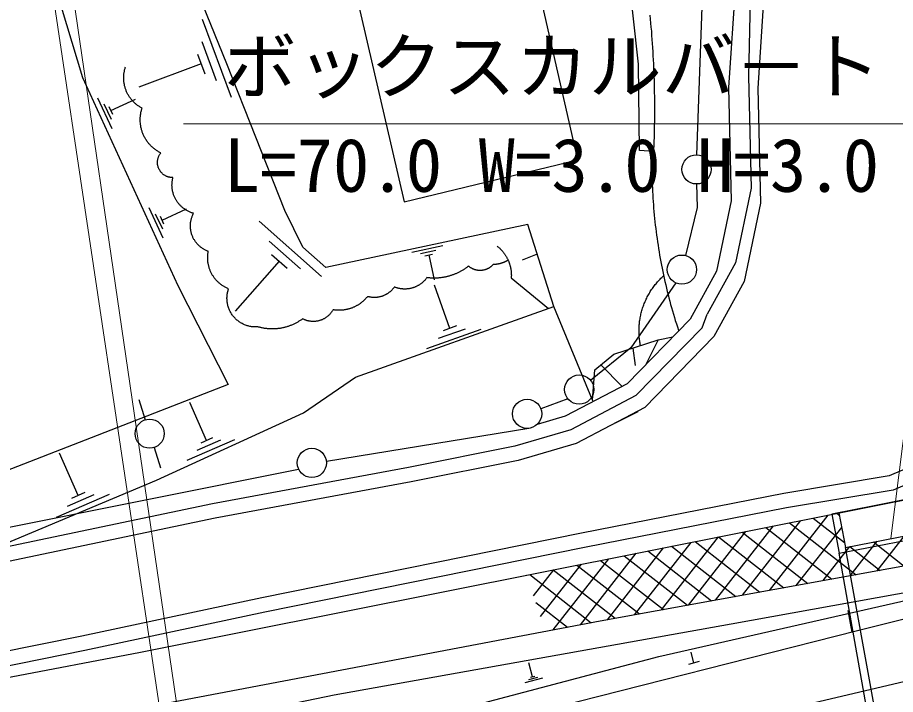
# Model space of a CAD drawing. Units: millimetres, scale not verified. Extents: x 40000 to 680000, y 20000 to 380000.
# Drawn here: x 510538 to 540600, y 315625 to 338795 of the extents above; entities that cross this region are included whole.
import ezdxf
from ezdxf.enums import TextEntityAlignment as Align

# ---------------------------------------------------------------- set-up
doc = ezdxf.new("R2010")
doc.units = ezdxf.units.MM
doc.header["$LTSCALE"] = 1000
for name, color, linetype, lineweight in [('M-BGD', 7, 'Continuous', 25), ('M-BMK-ROW', 30, 'Continuous', 25), ('M-STR-HTXT', 7, 'Continuous', 13)]:
    doc.layers.add(name, color=color, linetype=linetype, lineweight=lineweight)
doc.styles.add('ＭＳ ゴシック', font='')
doc.styles.get('ＭＳ ゴシック').set_extended_font_data('MS Gothic')

msp = doc.modelspace()

# ---------------------------------------------------------------- linework, layer by layer
at = {"layer": 'M-BGD'}
for p, q in [((516861, 338743), (517858, 336071)), ((516843, 337975), (517341, 336639)), ((516700, 337542), (516949, 336874)), ((516825, 337208), (514687, 336411)), ((513772, 334990), (513281, 336039)), ((513754, 335301), (513509, 335826)), ((513736, 335613), (514576, 336005)), ((513798, 335481), (513675, 335744)), ((515525, 331240), (515040, 332278)), ((515490, 331856), (516320, 332244)), ((515507, 331548), (515265, 332067)), ((515551, 331726), (515429, 331986)), ((518808, 331826), (520945, 329936)), ((519153, 331140), (520221, 330195)), ((524044, 330768), (525103, 330994)), ((519231, 330690), (519765, 330218)), ((524332, 330719), (524861, 330832)), ((524486, 330641), (524751, 330698)), ((528335, 330694), (527820, 330493)), ((519498, 330454), (517986, 328745)), ((524619, 330669), (524799, 329822)), ((527443, 329887), (528718, 328833)), ((525340, 328155), (524811, 329640)), ((530226, 325701), (528902, 328899)), ((533979, 328176), (534156, 328644)), ((526401, 328114), (524544, 327453)), ((525870, 328134), (524942, 327804)), ((525572, 328237), (525108, 328072)), ((532476, 327758), (532051, 326916)), ((531612, 327482), (531686, 326884)), ((530509, 326905), (531238, 326169)), ((514691, 325726), (514911, 325028)), ((517012, 324314), (516441, 325622)), ((531016, 324922), (531790, 325309)), ((521112, 323611), (528048, 324735)), ((517217, 324404), (516808, 324225)), ((515210, 324076), (515431, 323378)), ((517972, 324344), (516338, 323631)), ((517492, 324329), (516675, 323973)), ((512613, 322436), (511979, 323887)), ((541387, 323538), (540383, 323105)), ((540383, 323105), (536781, 322502)), ((541781, 323163), (540525, 322622)), ((540525, 322622), (536871, 322010)), ((513679, 322469), (511865, 321677)), ((513146, 322453), (512239, 322056)), ((512840, 322535), (512387, 322337)), ((536781, 322502), (529850, 321147)), ((536871, 322010), (529948, 320657)), ((536283, 319186), (538298, 321767)), ((538591, 321825), (538678, 321757)), ((534436, 318851), (536420, 321392)), ((535359, 319019), (537359, 321579)), ((536973, 321502), (539252, 319723)), ((537782, 321664), (538858, 320823)), ((529850, 321147), (518906, 318930)), ((533512, 318684), (535480, 321205)), ((535355, 321180), (537603, 319425)), ((536164, 321341), (538427, 319574)), ((537206, 319353), (538760, 321342)), ((531665, 318350), (533602, 320830)), ((532589, 318517), (534541, 321018)), ((533737, 320857), (535954, 319126)), ((534546, 321019), (536778, 319275)), ((539053, 319687), (539976, 320869)), ((539847, 320844), (540901, 320021)), ((539976, 319854), (540911, 321051)), ((529948, 320657), (519008, 318440)), ((530742, 318183), (532663, 320643)), ((532119, 320535), (534305, 318828)), ((532928, 320696), (535129, 318977)), ((538130, 319520), (539041, 320687)), ((550608, 255944), (538890, 320658)), ((539034, 320686), (540076, 319872)), ((528882, 317832), (530784, 320269)), ((529813, 318009), (531724, 320456)), ((530501, 320212), (532656, 318530)), ((531310, 320373), (533481, 318679)), ((550116, 255857), (538678, 320458)), ((528205, 318996), (528906, 319894)), ((528449, 318294), (529845, 320081)), ((528884, 319890), (531007, 318231)), ((529692, 320051), (531832, 318380)), ((527960, 319699), (527967, 319707)), ((528075, 319728), (530186, 318080)), ((518906, 318930), (512740, 317621)), ((528282, 318773), (529369, 317925)), ((519008, 318440), (512842, 317131)), ((538972, 318502), (539109, 317762)), ((512740, 317621), (502020, 315450)), ((512842, 317131), (502126, 314961)), ((533695, 316701), (533600, 317075)), ((528175, 316222), (528047, 316705)), ((533882, 316748), (533508, 316653)), ((528509, 316181), (527905, 316021)), ((528342, 316201), (528040, 316121)), ((528250, 316242), (528099, 316202))]:
    msp.add_line(p, q, dxfattribs=at)
for points in [[(512251, 348528), (511598, 346057), (511304, 341592), (512765, 336748), (516026, 329618), (517753, 326239)], [(514949, 348706), (516572, 348215), (521833, 346743), (526490, 345777), (530673, 345130), (533066, 344895), (534017, 344563), (534426, 344212), (534794, 343924), (534977, 343432), (535155, 342158), (535121, 339952), (534885, 336397), (534978, 332527), (534476, 330111), (533574, 328476), (531412, 326261), (529294, 325147), (528329, 324866)], [(535197, 344123), (535514, 343448), (535691, 342584), (535565, 336778), (535657, 332951), (535128, 330404), (534156, 328644)], [(509521, 320544), (515294, 322965), (520325, 325263), (522110, 326480), (528902, 328899), (528012, 331715), (521094, 330242), (520302, 330936), (519685, 332187), (517708, 337207), (516061, 341263)], [(532314, 334210), (531841, 334245), (531805, 337197), (531448, 340418)], [(536121, 339911), (535886, 336376), (535980, 332436), (535425, 329760), (534384, 327875), (532018, 325450), (529670, 324215), (527684, 323637), (524022, 322901), (517305, 321664), (508806, 319884), (500598, 318340), (491654, 316651)], [(532192, 338880), (532205, 338741), (532217, 338602), (532229, 338463), (532241, 338324), (532251, 338185), (532262, 338045), (532271, 337906), (532280, 337767), (532289, 337627), (532297, 337488), (532304, 337349), (532311, 337209), (532317, 337070), (532322, 336930), (532327, 336790), (532332, 336651), (532336, 336511), (532339, 336372), (532341, 336232), (532344, 336093), (532345, 335953), (532346, 335813), (532346, 335674), (532346, 335534), (532345, 335394), (532344, 335255), (532342, 335115), (532339, 334976), (532336, 334836), (532332, 334696), (532328, 334557), (532323, 334417), (532317, 334278), (532311, 334138), (532304, 333999), (532297, 333859), (532289, 333720), (532281, 333581), (532272, 333441), (532262, 333302), (532266, 333187), (532270, 333071), (532275, 332956), (532280, 332841), (532287, 332726), (532294, 332611), (532301, 332496), (532310, 332380), (532319, 332266), (532329, 332151), (532340, 332036), (532351, 331921), (532363, 331806), (532376, 331692), (532390, 331577), (532404, 331463), (532419, 331348), (532435, 331234), (532452, 331120), (532469, 331006), (532487, 330892), (532505, 330778), (532525, 330664), (532545, 330551), (532566, 330437), (532587, 330324), (532610, 330211), (532633, 330098), (532656, 329985), (532681, 329872), (532706, 329760), (532732, 329647), (532758, 329535), (532785, 329423), (532813, 329311), (532842, 329199), (532871, 329088), (532901, 328976), (532932, 328865), (532964, 328754), (532996, 328644), (533029, 328533), (533062, 328423), (533097, 328312), (533132, 328203), (533167, 328093), (533176, 328068)], [(527337, 330490), (527329, 330486), (527322, 330482), (527314, 330477), (527307, 330473), (527299, 330469), (527292, 330465), (527284, 330460), (527277, 330456), (527269, 330452), (527261, 330449), (527254, 330445), (527246, 330441), (527238, 330437), (527230, 330434), (527222, 330430), (527215, 330426), (527207, 330423), (527199, 330420), (527191, 330416), (527183, 330413), (527175, 330410), (527167, 330407), (527159, 330404), (527151, 330401), (527143, 330398), (527134, 330395), (527126, 330392), (527118, 330390), (527110, 330387), (527102, 330384), (527093, 330382), (527085, 330379), (527077, 330377), (527069, 330375), (527060, 330373), (527052, 330370), (527043, 330368), (527035, 330366), (527027, 330364), (527018, 330362), (527010, 330361), (527001, 330359), (526993, 330357), (526984, 330356), (526976, 330354), (526967, 330353), (526959, 330351), (526950, 330350), (526942, 330349), (526933, 330348), (526925, 330347), (526916, 330346), (526908, 330345), (526899, 330344), (526891, 330343), (526882, 330342), (526873, 330342), (526865, 330341), (526856, 330340), (526848, 330340), (526839, 330340), (526830, 330339), (526822, 330339), (526812, 330328), (526802, 330317), (526791, 330307), (526780, 330296), (526769, 330286), (526758, 330277), (526747, 330267), (526735, 330258), (526723, 330249), (526711, 330241), (526698, 330232), (526686, 330225), (526673, 330217), (526660, 330210), (526647, 330203), (526634, 330196), (526620, 330190), (526607, 330184), (526593, 330178), (526579, 330173), (526565, 330168), (526551, 330163), (526537, 330159), (526522, 330155), (526508, 330152), (526493, 330149), (526479, 330146), (526464, 330144), (526449, 330142), (526434, 330140), (526420, 330139), (526405, 330138), (526390, 330137), (526375, 330137), (526360, 330137), (526345, 330138), (526330, 330139), (526316, 330140), (526301, 330142), (526286, 330144), (526272, 330146), (526257, 330149), (526242, 330152), (526228, 330156), (526214, 330160), (526199, 330164), (526185, 330169), (526171, 330174), (526157, 330179), (526144, 330185), (526130, 330191), (526117, 330197), (526103, 330204), (526090, 330211), (526077, 330218), (526064, 330226), (526052, 330233), (526040, 330242), (526027, 330250), (526016, 330259), (526004, 330268), (525992, 330278), (525981, 330288), (525962, 330273), (525943, 330258), (525924, 330243), (525904, 330229), (525885, 330215), (525865, 330201), (525845, 330188), (525825, 330175), (525804, 330162), (525784, 330149), (525763, 330137), (525742, 330124), (525721, 330113), (525700, 330101), (525679, 330090), (525657, 330078), (525636, 330068), (525614, 330057), (525592, 330047), (525570, 330037), (525548, 330027), (525526, 330018), (525504, 330009), (525481, 330000), (525459, 329991), (525436, 329983), (525413, 329975), (525390, 329968), (525367, 329960), (525344, 329953), (525321, 329946), (525298, 329940), (525274, 329934), (525251, 329928), (525227, 329922), (525204, 329917), (525180, 329912), (525157, 329908), (525133, 329903), (525109, 329899), (525085, 329896), (525061, 329892), (525037, 329889), (525013, 329886), (524989, 329884), (524965, 329882), (524941, 329880), (524917, 329878), (524893, 329877), (524869, 329876), (524845, 329875), (524821, 329875), (524797, 329875), (524772, 329875), (524748, 329876), (524724, 329877), (524700, 329878), (524676, 329880), (524652, 329882), (524628, 329884), (524604, 329886), (524580, 329889), (524556, 329892), (524544, 329876), (524532, 329860), (524520, 329845), (524507, 329830), (524494, 329815), (524480, 329800), (524466, 329786), (524452, 329772), (524438, 329758), (524423, 329744), (524409, 329731), (524393, 329718), (524378, 329706), (524362, 329694), (524346, 329682), (524330, 329670), (524314, 329659), (524297, 329648), (524280, 329638), (524263, 329628), (524246, 329618), (524228, 329609), (524210, 329600), (524193, 329591), (524174, 329583), (524156, 329575), (524138, 329567), (524119, 329560), (524100, 329554), (524082, 329547), (524063, 329541), (524044, 329536), (524024, 329531), (524005, 329526), (523986, 329522), (523966, 329518), (523947, 329514), (523927, 329511), (523907, 329509), (523887, 329507), (523868, 329505), (523848, 329503), (523828, 329502), (523808, 329502), (523788, 329502), (523768, 329502), (523748, 329503), (523729, 329504), (523709, 329505), (523689, 329507), (523669, 329510), (523650, 329513), (523630, 329516), (523610, 329519), (523591, 329523), (523572, 329528), (523552, 329533), (523533, 329538), (523514, 329544), (523495, 329550), (523476, 329556), (523458, 329563), (523439, 329570), (523430, 329557), (523420, 329544), (523410, 329531), (523399, 329518), (523389, 329505), (523378, 329493), (523367, 329480), (523355, 329468), (523344, 329456), (523332, 329445), (523320, 329434), (523308, 329422), (523295, 329412), (523282, 329401), (523270, 329391), (523256, 329381), (523243, 329371), (523230, 329361), (523216, 329352), (523202, 329343), (523188, 329334), (523174, 329326), (523160, 329318), (523145, 329310), (523130, 329302), (523116, 329295), (523101, 329288), (523085, 329281), (523070, 329275), (523055, 329268), (523039, 329263), (523024, 329257), (523008, 329252), (522992, 329247), (522976, 329242), (522960, 329238), (522944, 329234), (522928, 329231), (522912, 329227), (522896, 329224), (522879, 329222), (522863, 329219), (522847, 329217), (522830, 329216), (522814, 329214), (522797, 329213), (522781, 329213), (522764, 329212), (522748, 329212), (522731, 329212), (522715, 329213), (522698, 329214), (522682, 329215), (522665, 329217), (522649, 329219), (522632, 329221), (522616, 329223), (522600, 329226), (522584, 329230), (522567, 329233), (522551, 329237), (522535, 329241), (522519, 329245), (522506, 329229), (522493, 329213), (522479, 329197), (522465, 329181), (522451, 329166), (522436, 329150), (522421, 329135), (522406, 329121), (522391, 329106), (522376, 329092), (522360, 329078), (522344, 329064), (522328, 329051), (522311, 329038), (522295, 329025), (522278, 329012), (522261, 329000), (522243, 328988), (522226, 328977), (522208, 328965), (522190, 328954), (522172, 328943), (522154, 328933), (522135, 328923), (522117, 328913), (522098, 328903), (522079, 328894), (522060, 328885), (522041, 328877), (522021, 328869), (522002, 328861), (521982, 328853), (521962, 328846), (521942, 328839), (521922, 328833), (521902, 328827), (521882, 328821), (521862, 328815), (521841, 328810), (521821, 328805), (521800, 328801), (521779, 328797), (521759, 328793), (521738, 328790), (521717, 328787), (521696, 328784), (521675, 328782), (521654, 328780), (521633, 328778), (521612, 328777), (521591, 328776), (521570, 328775), (521549, 328775), (521528, 328776), (521507, 328776), (521486, 328777), (521465, 328778), (521444, 328780), (521423, 328782), (521402, 328784), (521381, 328787), (521361, 328790), (521340, 328793), (521331, 328777), (521321, 328760), (521311, 328744), (521300, 328728), (521289, 328712), (521278, 328697), (521266, 328682), (521254, 328667), (521242, 328652), (521229, 328638), (521216, 328624), (521202, 328611), (521189, 328597), (521174, 328585), (521160, 328572), (521145, 328560), (521130, 328548), (521115, 328537), (521099, 328526), (521083, 328515), (521067, 328505), (521051, 328495), (521034, 328486), (521017, 328477), (521000, 328468), (520983, 328460), (520965, 328452), (520948, 328445), (520930, 328438), (520912, 328432), (520894, 328426), (520875, 328420), (520857, 328415), (520838, 328411), (520819, 328407), (520801, 328403), (520782, 328400), (520763, 328397), (520744, 328395), (520725, 328393), (520706, 328392), (520687, 328391), (520667, 328391), (520648, 328391), (520629, 328392), (520610, 328393), (520591, 328395), (520572, 328397), (520553, 328399), (520534, 328402), (520515, 328406), (520497, 328410), (520478, 328414), (520460, 328419), (520441, 328424), (520423, 328430), (520405, 328436), (520387, 328443), (520369, 328450), (520352, 328458), (520334, 328466), (520317, 328474), (520300, 328483), (520280, 328468), (520259, 328453), (520238, 328439), (520217, 328424), (520195, 328410), (520174, 328397), (520152, 328383), (520130, 328370), (520107, 328357), (520085, 328345), (520062, 328333), (520040, 328321), (520017, 328310), (519993, 328299), (519970, 328288), (519947, 328278), (519923, 328268), (519899, 328258), (519875, 328249), (519851, 328240), (519827, 328232), (519803, 328223), (519779, 328216), (519754, 328208), (519730, 328201), (519705, 328194), (519680, 328188), (519655, 328182), (519630, 328176), (519605, 328171), (519580, 328166), (519555, 328161), (519529, 328157), (519504, 328153), (519479, 328150), (519453, 328147), (519428, 328144), (519402, 328142), (519377, 328140), (519351, 328139), (519325, 328138), (519300, 328137), (519274, 328136), (519249, 328136), (519223, 328137), (519197, 328138), (519172, 328139), (519146, 328140), (519121, 328142), (519095, 328145), (519070, 328147), (519044, 328150), (519019, 328154), (518993, 328157), (518968, 328162), (518943, 328166), (518918, 328171), (518893, 328176), (518868, 328182), (518843, 328188), (518818, 328194), (518793, 328201), (518769, 328208), (518738, 328206), (518707, 328205), (518676, 328205), (518645, 328206), (518614, 328208), (518583, 328210), (518553, 328214), (518522, 328219), (518492, 328224), (518461, 328231), (518431, 328239), (518402, 328247), (518372, 328257), (518343, 328267), (518314, 328279), (518286, 328291), (518258, 328304), (518230, 328318), (518203, 328333), (518176, 328349), (518150, 328365), (518125, 328383), (518099, 328401), (518075, 328420), (518051, 328439), (518028, 328460), (518005, 328481), (517984, 328503), (517962, 328526), (517942, 328549), (517922, 328573), (517903, 328597), (517885, 328622), (517868, 328648), (517851, 328674), (517836, 328701), (517821, 328728), (517807, 328756), (517794, 328784), (517782, 328812), (517770, 328841), (517760, 328870), (517751, 328900), (517742, 328929), (517735, 328960), (517728, 328990), (517722, 329020), (517718, 329051), (517714, 329082), (517711, 329126), (517710, 329143), (517709, 329174), (517709, 329205), (517710, 329236), (517713, 329267), (517716, 329298), (517720, 329328), (517725, 329359), (517731, 329389), (517738, 329419), (517746, 329449), (517755, 329479), (517765, 329508), (517742, 329518), (517719, 329528), (517696, 329539), (517673, 329550), (517651, 329562), (517629, 329574), (517608, 329587), (517586, 329600), (517565, 329613), (517544, 329627), (517524, 329642), (517503, 329657), (517484, 329672), (517464, 329688), (517445, 329704), (517426, 329721), (517408, 329738), (517390, 329755), (517372, 329773), (517355, 329792), (517338, 329810), (517321, 329829), (517305, 329848), (517290, 329868), (517274, 329888), (517260, 329908), (517245, 329929), (517232, 329950), (517218, 329971), (517205, 329993), (517193, 330015), (517181, 330037), (517169, 330059), (517158, 330082), (517148, 330105), (517138, 330128), (517128, 330151), (517119, 330174), (517111, 330198), (517103, 330222), (517096, 330246), (517089, 330270), (517082, 330294), (517077, 330319), (517071, 330343), (517067, 330368), (517062, 330393), (517059, 330418), (517056, 330443), (517053, 330468), (517050, 330505), (517050, 330518), (517049, 330543), (517048, 330568), (517049, 330593), (517049, 330618), (517051, 330643), (517052, 330668), (517055, 330693), (517058, 330718), (517061, 330743), (517065, 330768), (517070, 330793), (517046, 330802), (517023, 330811), (517000, 330821), (516977, 330832), (516955, 330843), (516933, 330855), (516911, 330867), (516889, 330880), (516868, 330894), (516848, 330908), (516827, 330923), (516807, 330938), (516788, 330954), (516769, 330970), (516750, 330987), (516732, 331005), (516715, 331023), (516697, 331041), (516681, 331060), (516665, 331079), (516649, 331099), (516634, 331119), (516619, 331139), (516605, 331160), (516592, 331181), (516579, 331203), (516567, 331225), (516556, 331247), (516545, 331270), (516534, 331293), (516524, 331316), (516515, 331339), (516507, 331363), (516499, 331387), (516492, 331411), (516485, 331435), (516479, 331460), (516474, 331484), (516470, 331509), (516466, 331534), (516463, 331559), (516460, 331584), (516458, 331609), (516457, 331634), (516457, 331659), (516457, 331684), (516458, 331709), (516459, 331734), (516462, 331759), (516465, 331784), (516468, 331809), (516473, 331834), (516478, 331858), (516483, 331883), (516489, 331907), (516496, 331931), (516504, 331955), (516512, 331979), (516521, 332002), (516531, 332025), (516541, 332048), (516552, 332071), (516563, 332094), (516539, 332100), (516516, 332108), (516492, 332116), (516469, 332125), (516446, 332134), (516423, 332144), (516401, 332154), (516378, 332165), (516356, 332177), (516335, 332189), (516313, 332201), (516292, 332214), (516272, 332228), (516251, 332242), (516231, 332256), (516211, 332271), (516192, 332287), (516173, 332303), (516155, 332320), (516136, 332336), (516119, 332354), (516102, 332372), (516085, 332390), (516068, 332408), (516052, 332427), (516037, 332447), (516022, 332467), (516008, 332487), (515994, 332507), (515980, 332528), (515967, 332549), (515955, 332571), (515943, 332593), (515932, 332615), (515921, 332637), (515911, 332660), (515901, 332682), (515892, 332705), (515883, 332729), (515875, 332752), (515868, 332776), (515861, 332800), (515855, 332824), (515849, 332848), (515844, 332872), (515840, 332897), (515836, 332921), (515833, 332946), (515830, 332970), (515828, 333005), (515827, 333020), (515826, 333045), (515826, 333069), (515827, 333094), (515828, 333119), (515829, 333144), (515832, 333168), (515834, 333193), (515838, 333218), (515842, 333242), (515847, 333266), (515852, 333291), (515858, 333315), (515839, 333315), (515821, 333316), (515802, 333317), (515784, 333319), (515765, 333322), (515747, 333326), (515729, 333330), (515711, 333334), (515693, 333340), (515675, 333346), (515658, 333352), (515640, 333360), (515624, 333368), (515607, 333376), (515591, 333385), (515575, 333395), (515559, 333405), (515544, 333416), (515529, 333427), (515515, 333439), (515501, 333451), (515487, 333464), (515474, 333477), (515461, 333491), (515449, 333505), (515437, 333520), (515426, 333535), (515416, 333550), (515406, 333566), (515396, 333582), (515388, 333598), (515379, 333615), (515372, 333632), (515365, 333649), (515358, 333667), (515352, 333684), (515347, 333702), (515343, 333720), (515339, 333739), (515335, 333757), (515333, 333775), (515330, 333808), (515330, 333813), (515329, 333831), (515329, 333850), (515330, 333868), (515331, 333887), (515333, 333906), (515336, 333924), (515339, 333942), (515343, 333961), (515348, 333979), (515353, 333996), (515359, 334014), (515366, 334032), (515373, 334049), (515381, 334066), (515389, 334082), (515398, 334099), (515408, 334115), (515418, 334130), (515428, 334146), (515440, 334161), (515414, 334174), (515389, 334188), (515364, 334202), (515339, 334217), (515315, 334232), (515291, 334248), (515268, 334264), (515245, 334281), (515222, 334299), (515200, 334317), (515178, 334335), (515156, 334354), (515135, 334374), (515115, 334394), (515094, 334414), (515075, 334435), (515055, 334456), (515037, 334478), (515018, 334500), (515001, 334523), (514984, 334546), (514967, 334569), (514951, 334593), (514935, 334617), (514920, 334641), (514905, 334666), (514891, 334691), (514878, 334717), (514865, 334742), (514853, 334768), (514841, 334794), (514830, 334821), (514820, 334848), (514810, 334875), (514801, 334902), (514792, 334929), (514784, 334957), (514777, 334984), (514770, 335012), (514764, 335040), (514758, 335068), (514754, 335097), (514749, 335125), (514746, 335154), (514743, 335182), (514740, 335223), (514739, 335239), (514738, 335268), (514738, 335297), (514738, 335325), (514739, 335354), (514741, 335383), (514743, 335411), (514746, 335440), (514749, 335468), (514754, 335497), (514758, 335525), (514764, 335553), (514770, 335581), (514777, 335609), (514784, 335637), (514792, 335664), (514801, 335692), (514778, 335704), (514755, 335717), (514732, 335731), (514710, 335745), (514688, 335759), (514666, 335774), (514645, 335790), (514624, 335806), (514604, 335822), (514583, 335839), (514564, 335857), (514544, 335874), (514525, 335893), (514507, 335911), (514489, 335930), (514471, 335950), (514454, 335970), (514437, 335990), (514420, 336010), (514404, 336031), (514389, 336053), (514374, 336074), (514360, 336096), (514346, 336118), (514332, 336141), (514319, 336164), (514307, 336187), (514295, 336211), (514283, 336234), (514272, 336258), (514262, 336282), (514252, 336307), (514243, 336331), (514234, 336356), (514226, 336381), (514219, 336407), (514212, 336432), (514205, 336457), (514199, 336483), (514194, 336509), (514189, 336535), (514185, 336561), (514182, 336587), (514179, 336613), (514175, 336664), (514175, 336665), (514173, 336692), (514173, 336718), (514173, 336744), (514173, 336771), (514174, 336797), (514176, 336823), (514178, 336849), (514181, 336875), (514185, 336901), (514189, 336927), (514194, 336953), (514199, 336979), (514205, 337005), (514211, 337030), (514218, 337056), (514225, 337081), (514234, 337106)], [(526957, 330972), (526973, 330960), (526988, 330948), (527003, 330935), (527018, 330922), (527033, 330909), (527047, 330896), (527061, 330882), (527075, 330869), (527089, 330855), (527103, 330840), (527116, 330826), (527129, 330811), (527142, 330797), (527155, 330782), (527167, 330766), (527180, 330751), (527192, 330735), (527203, 330720), (527215, 330704), (527226, 330687), (527237, 330671), (527248, 330655), (527258, 330638), (527269, 330621), (527279, 330604), (527288, 330587), (527298, 330570), (527307, 330552), (527316, 330535), (527324, 330517), (527333, 330499), (527341, 330481), (527348, 330463), (527356, 330445), (527363, 330427), (527370, 330408), (527377, 330390), (527383, 330371), (527389, 330353), (527395, 330334), (527400, 330315), (527405, 330296), (527410, 330277), (527415, 330258), (527419, 330239), (527423, 330219), (527427, 330200), (527430, 330181), (527433, 330161), (527436, 330142), (527438, 330122), (527440, 330103), (527442, 330083), (527444, 330063), (527445, 330044), (527446, 330024), (527446, 330004), (527447, 329985), (527447, 329965), (527446, 329945), (527446, 329926), (527445, 329906), (527443, 329887)], [(531871, 327565), (531863, 327606), (531856, 327647), (531849, 327688), (531843, 327730), (531838, 327771), (531833, 327813), (531829, 327855), (531824, 327923), (531824, 327938), (531822, 327980), (531821, 328022), (531820, 328064), (531820, 328105), (531821, 328147), (531823, 328189), (531825, 328231), (531828, 328272), (531832, 328314), (531836, 328356), (531841, 328397), (531847, 328439), (531854, 328480), (531861, 328521), (531869, 328562), (531877, 328603), (531886, 328644), (531896, 328685), (531906, 328725), (531918, 328766), (531929, 328806), (531942, 328846), (531955, 328885), (531969, 328925), (531983, 328964), (531998, 329003), (532014, 329042), (532031, 329080), (532048, 329119), (532065, 329157), (532083, 329194), (532102, 329232), (532122, 329269), (532142, 329305), (532163, 329342), (532184, 329378), (532206, 329413), (532228, 329449), (532251, 329483), (532275, 329518), (532299, 329552), (532324, 329586), (532349, 329619), (532375, 329652), (532402, 329684), (532429, 329716), (532456, 329748), (532484, 329779), (532513, 329810), (532542, 329840), (532571, 329870), (532601, 329899), (532632, 329927), (532663, 329956)], [(533979, 328176), (531715, 325855), (529482, 324681), (527564, 324123), (523927, 323392), (517209, 322155), (508709, 320374), (500506, 318831), (491576, 317145), (479032, 315549), (462850, 313984), (443375, 312093)], [(530251, 325650), (530226, 325701), (530304, 326738), (530962, 327274), (532476, 327758), (532976, 327864)], [(517753, 326239), (507119, 322100)], [(492215, 312775), (500863, 314251), (505398, 315295), (514751, 317072), (542353, 322575), (546570, 322369), (550400, 324347), (546354, 321008), (530489, 318138), (514784, 315154), (500948, 312248), (495824, 311130), (487273, 309833)], [(454593, 300760), (464195, 302291), (475767, 304262), (487567, 306398), (498364, 308816), (510535, 311349), (524075, 314696), (532492, 316926), (542796, 319266)], [(454715, 301358), (455119, 303338), (456627, 305255), (457843, 306104), (465492, 306728), (479199, 307909), (485735, 308720), (490612, 309480), (496467, 310416), (503861, 312019), (513604, 314006), (521382, 315613), (534971, 318047), (542764, 319443)], [(459597, 300685), (471256, 302633), (486981, 305487), (499121, 308132), (512564, 311264), (528241, 315011), (539296, 317809), (542893, 318719)], [(543265, 316619), (534874, 314639), (524960, 312026), (514887, 309521), (504126, 307075), (491503, 304405), (481963, 302460), (471533, 300702), (459884, 298768), (459597, 300685)]]:
    msp.add_lwpolyline(points, dxfattribs=at)
for points in [[(520593, 346236), (523781, 332492), (529727, 333925), (526929, 346186), (524107, 345690), (523782, 347013)], [(538418, 321791), (538678, 320458), (542220, 321147), (541957, 322496)], [(538665, 321840), (538890, 320658), (541999, 321263), (541767, 322458)]]:
    msp.add_lwpolyline(points, close=True, dxfattribs=at)
msp.add_circle((515061, 324552), 499, dxfattribs=at)
at = {"layer": 'M-BMK-ROW'}
for p, q in [((533804, 334098), (534059, 341564)), ((529384, 325745), (528456, 325404)), ((502321, 319765), (520161, 323341))]:
    msp.add_line(p, q, dxfattribs=at)
for points in [[(533790, 333098), (533805, 332291), (533407, 330653)], [(533078, 329713), (531537, 327495), (530160, 326376)]]:
    msp.add_lwpolyline(points, dxfattribs=at)
for centre in [(533787, 333598), (533288, 330167), (529772, 326061), (527987, 325231), (520616, 323550)]:
    msp.add_circle(centre, 500, dxfattribs=at)
at = {"layer": 'M-STR-HTXT'}
for p, q in [((519955, 284750), (509925, 351760)), ((520453, 284819), (510795, 350797)), ((516222, 335162), (542222, 335162)), ((542222, 335162), (540444, 320960))]:
    msp.add_line(p, q, dxfattribs=at)

# ---------------------------------------------------------------- texts
at = {"layer": 'M-STR-HTXT', "style": 'ＭＳ ゴシック'}
msp.add_text('ボックスカルバ－ト', height=1833, dxfattribs=at).set_placement((517597, 335662), align=Align.BOTTOM_LEFT)
msp.add_text('L=70.0 W=3.0 H=3.0', height=1833, dxfattribs=at).set_placement((517597, 334662), align=Align.TOP_LEFT)

doc.saveas('drawing.dxf')
